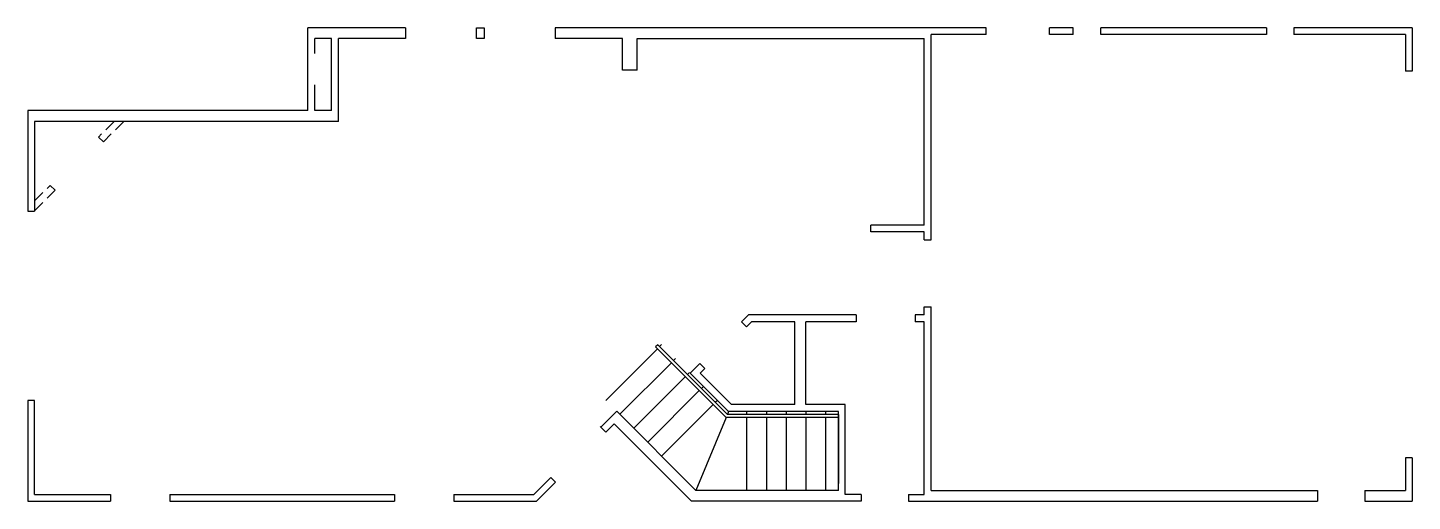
# Model space of a CAD drawing. Extents: x -3443 to 1, y -1310 to 89.
# Drawn here: x -702 to 0, y -1310 to -1070 of the extents above.
import ezdxf

# ---------------------------------------------------------------- set-up
doc = ezdxf.new("R2010")
doc.units = 0
doc.header["$LTSCALE"] = 48
doc.header["$MEASUREMENT"] = 0
doc.linetypes.add('HIDDEN2', pattern=[0.1875, 0.125, -0.0625])
doc.layers.add('A-STAIR', color=3, linetype='CONTINUOUS')
doc.layers.add('A-WALL', color=4, linetype='CONTINUOUS')

msp = doc.modelspace()

# ---------------------------------------------------------------- linework, layer by layer
at = {"layer": 'A-STAIR'}
for p, q in [((-382.72, -1232.59), (-408.88, -1258.75)), ((-382.57, -1230.61), (-383.63, -1231.67)), ((-347.9, -1267.41), (-383.63, -1231.67)), ((-347.27, -1265.91), (-382.57, -1230.61)), ((-380.59, -1230.47), (-381.66, -1231.53)), ((-375.64, -1239.66), (-401.81, -1265.83)), ((-373.52, -1237.54), (-374.58, -1238.6)), ((-368.57, -1246.73), (-394.74, -1272.9)), ((-366.45, -1244.61), (-367.51, -1245.67)), ((-361.5, -1253.8), (-387.67, -1279.97)), ((-359.38, -1251.68), (-360.44, -1252.74)), ((-354.43, -1260.88), (-380.59, -1287.04)), ((-352.31, -1258.75), (-353.37, -1259.81)), ((-347.9, -1267.41), (-363.22, -1304.41)), ((-291, -1267.41), (-347.9, -1267.41)), ((-346.65, -1264.41), (-347.27, -1265.91)), ((-291, -1265.91), (-347.27, -1265.91)), ((-337.5, -1264.41), (-337.5, -1265.91)), ((-337.5, -1267.41), (-337.5, -1304.41)), ((-327.5, -1264.41), (-327.5, -1265.91)), ((-327.5, -1267.41), (-327.5, -1304.41)), ((-317.5, -1264.41), (-317.5, -1265.91)), ((-317.5, -1267.41), (-317.5, -1304.41)), ((-307.5, -1264.41), (-307.5, -1265.91)), ((-307.5, -1267.41), (-307.5, -1304.41)), ((-297.5, -1264.41), (-297.5, -1265.91)), ((-297.5, -1267.41), (-297.5, -1304.41)), ((-291, -1265.91), (-291, -1300.91))]:
    msp.add_line(p, q, dxfattribs=at)
at = {"layer": 'A-WALL'}
for p, q in [((-510.49, -1069.91), (-559.99, -1069.91)), ((-559.99, -1111.91), (-559.99, -1069.91)), ((-510.49, -1069.91), (-510.49, -1075.41)), ((-216, -1069.91), (-434.49, -1069.91)), ((-434.49, -1069.91), (-434.49, -1075.41)), ((-216, -1073.41), (-244, -1073.41)), ((-244, -1177.41), (-244, -1073.41)), ((-216, -1073.41), (-216, -1069.91)), ((-172, -1069.91), (-184, -1069.91)), ((-184, -1073.41), (-184, -1069.91)), ((-172, -1073.41), (-184, -1073.41)), ((-172, -1073.41), (-172, -1069.91)), ((-74, -1069.91), (-158, -1069.91)), ((-158, -1073.41), (-158, -1069.91)), ((-74, -1073.41), (-158, -1073.41)), ((-74, -1069.91), (-74, -1073.41)), ((0, -1069.91), (-60, -1069.91)), ((-60, -1069.91), (-60, -1073.41)), ((-3.5, -1073.41), (-60, -1073.41)), ((-3.5, -1073.41), (-3.5, -1091.91)), ((0, -1069.91), (0, -1091.91)), ((-547.99, -1075.41), (-556.49, -1075.41)), ((-556.49, -1082.91), (-556.49, -1075.41)), ((-547.99, -1111.91), (-547.99, -1075.41)), ((-510.49, -1075.41), (-544.49, -1075.41)), ((-544.49, -1117.41), (-544.49, -1075.41)), ((-400.49, -1075.41), (-434.49, -1075.41)), ((-400.49, -1091.41), (-400.49, -1075.41)), ((-392.99, -1091.41), (-392.99, -1075.41)), ((-392.99, -1075.41), (-247.5, -1075.41)), ((-247.5, -1169.91), (-247.5, -1075.41)), ((-392.99, -1091.41), (-400.49, -1091.41)), ((0, -1091.91), (-3.5, -1091.91)), ((-556.49, -1111.91), (-556.49, -1098.91)), ((-559.99, -1111.91), (-702, -1111.91)), ((-702, -1111.91), (-702, -1162.91)), ((-547.99, -1111.91), (-556.49, -1111.91)), ((-544.49, -1117.41), (-698.5, -1117.41)), ((-698.5, -1117.41), (-698.5, -1162.91)), ((-702, -1162.91), (-698.5, -1162.91)), ((-247.5, -1169.91), (-274.5, -1169.91)), ((-274.5, -1173.41), (-274.5, -1169.91)), ((-249.75, -1173.41), (-274.5, -1173.41)), ((-247.5, -1173.41), (-252, -1173.41)), ((-247.5, -1177.41), (-247.5, -1173.41)), ((-247.5, -1177.41), (-244, -1177.41)), ((-247.5, -1215.41), (-247.5, -1211.41)), ((-247.5, -1211.41), (-244, -1211.41)), ((-244, -1304.41), (-244, -1211.41)), ((-336.49, -1215.41), (-340.02, -1218.95)), ((-337.55, -1221.42), (-340.02, -1218.95)), ((-335.04, -1218.91), (-337.55, -1221.42)), ((-282, -1215.41), (-336.49, -1215.41)), ((-312.99, -1218.91), (-335.04, -1218.91)), ((-312.99, -1260.91), (-312.99, -1218.91)), ((-282, -1218.91), (-307.49, -1218.91)), ((-307.49, -1260.91), (-307.49, -1218.91)), ((-282, -1215.41), (-282, -1218.91)), ((-247.5, -1215.41), (-252, -1215.41)), ((-252, -1215.41), (-252, -1218.91)), ((-247.5, -1218.91), (-252, -1218.91)), ((-247.5, -1306.41), (-247.5, -1218.91)), ((-361.24, -1240.16), (-366.07, -1244.99)), ((-358.76, -1242.63), (-361.24, -1240.16)), ((-346.65, -1264.41), (-366.07, -1244.99)), ((-358.76, -1242.63), (-361.12, -1244.99)), ((-345.2, -1260.91), (-361.12, -1244.99)), ((-702, -1258.91), (-702, -1309.91)), ((-698.5, -1258.91), (-702, -1258.91)), ((-698.5, -1306.41), (-698.5, -1258.91)), ((-312.99, -1260.91), (-345.2, -1260.91)), ((-287.5, -1260.91), (-307.49, -1260.91)), ((-287.5, -1306.41), (-287.5, -1260.91)), ((-411.35, -1272.32), (-403.33, -1264.3)), ((-363.22, -1304.41), (-403.33, -1264.3)), ((-291, -1264.41), (-346.65, -1264.41)), ((-291, -1304.41), (-291, -1264.41)), ((-408.87, -1274.8), (-411.7, -1271.97)), ((-408.87, -1274.8), (-404.74, -1270.67)), ((-365.5, -1309.91), (-404.74, -1270.67)), ((-3.5, -1287.91), (-3.5, -1304.41)), ((0, -1287.91), (-3.5, -1287.91)), ((0, -1287.91), (0, -1309.91)), ((-445.44, -1306.41), (-436.8, -1297.78)), ((-436.8, -1297.78), (-434.33, -1300.25)), ((-443.99, -1309.91), (-434.33, -1300.25)), ((-291, -1304.41), (-363.22, -1304.41)), ((-244, -1304.41), (-48, -1304.41)), ((-48, -1304.41), (-48, -1309.91)), ((-24, -1304.41), (-3.5, -1304.41)), ((-24, -1304.41), (-24, -1309.91)), ((-702, -1309.91), (-660, -1309.91)), ((-698.5, -1306.41), (-660, -1306.41)), ((-660, -1306.41), (-660, -1309.91)), ((-630, -1306.41), (-515.99, -1306.41)), ((-630, -1306.41), (-630, -1309.91)), ((-630, -1309.91), (-515.99, -1309.91)), ((-515.99, -1306.41), (-515.99, -1309.91)), ((-485.99, -1306.41), (-445.44, -1306.41)), ((-485.99, -1306.41), (-485.99, -1309.91)), ((-485.99, -1309.91), (-443.99, -1309.91)), ((-279.5, -1309.91), (-365.5, -1309.91)), ((-279.5, -1306.41), (-287.5, -1306.41)), ((-279.5, -1306.41), (-279.5, -1309.91)), ((-255.5, -1306.41), (-255.5, -1309.91)), ((-255.5, -1306.41), (-247.5, -1306.41)), ((-255.5, -1309.91), (-48, -1309.91)), ((-24, -1309.91), (0, -1309.91))]:
    msp.add_line(p, q, dxfattribs=at)
at = {"layer": 'A-WALL', "linetype": 'HIDDEN2'}
for p, q in [((-658.19, -1117.41), (-666.09, -1125.31)), ((-653.25, -1117.41), (-663.62, -1127.78)), ((-666.09, -1125.31), (-663.62, -1127.78)), ((-698.5, -1157.72), (-690.6, -1149.82)), ((-690.6, -1149.82), (-688.13, -1152.29)), ((-690.6, -1149.82), (-688.13, -1152.29)), ((-698.5, -1162.67), (-688.13, -1152.29))]:
    msp.add_line(p, q, dxfattribs=at)
at = {"layer": 'A-WALL'}
msp.add_lwpolyline([(-474.49, -1069.91), (-470.49, -1069.91), (-470.49, -1075.41), (-474.49, -1075.41)], close=True, dxfattribs=at)

doc.saveas('drawing.dxf')
